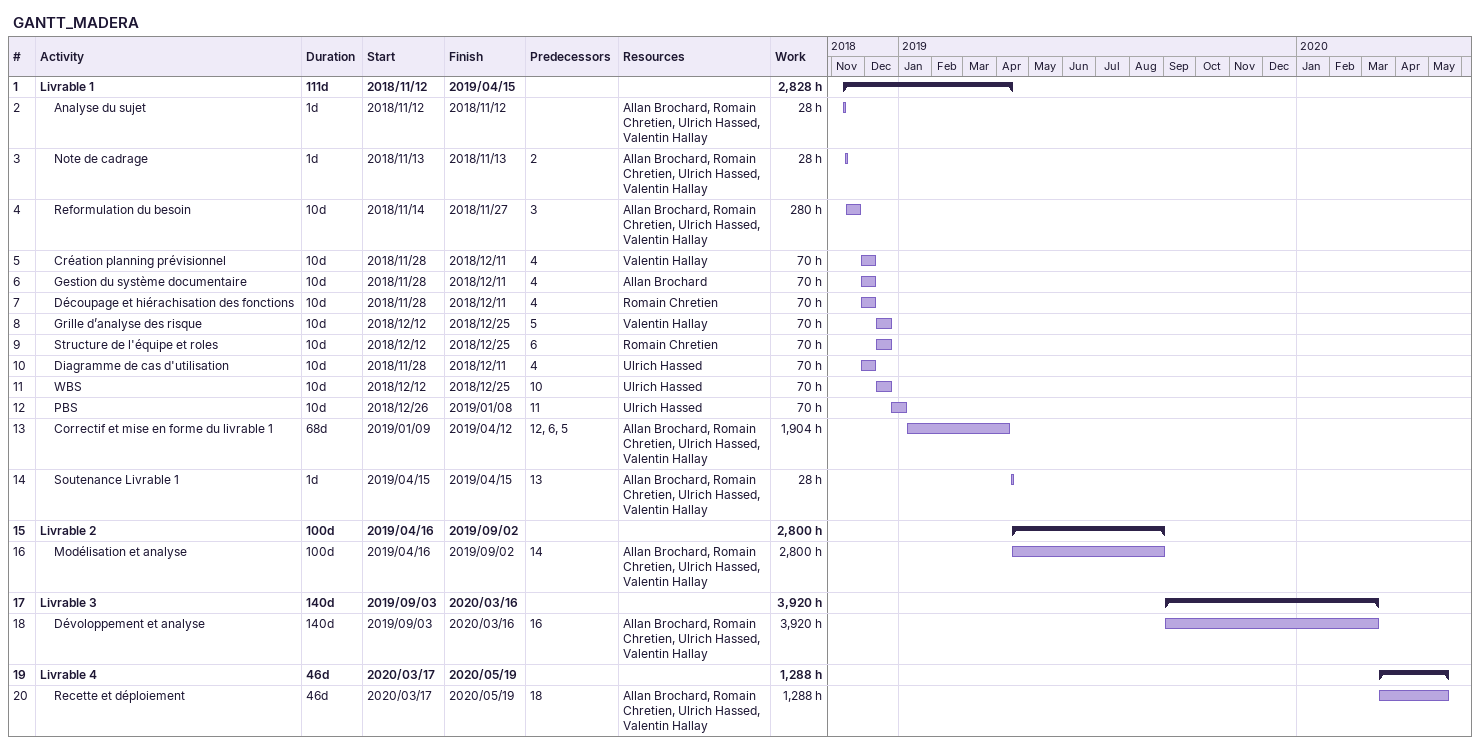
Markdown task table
GANTT_MADERA

| ID | Level | Task | Duration | Start | Finish | Predecessors | Resources | Work (h) |
|---|---|---|---|---|---|---|---|---|
| 1 | 1 | **Livrable 1** | 111d | 2018-11-12 | 2019-04-15 |  |  | 2828 |
| 2 | 2 | Analyse du sujet | 1d | 2018-11-12 | 2018-11-12 |  | Allan Brochard, Romain Chretien, Ulrich Hassed, Valentin Hallay | 28 |
| 3 | 2 | Note de cadrage | 1d | 2018-11-13 | 2018-11-13 | 2 | Allan Brochard, Romain Chretien, Ulrich Hassed, Valentin Hallay | 28 |
| 4 | 2 | Reformulation du besoin | 10d | 2018-11-14 | 2018-11-27 | 3 | Allan Brochard, Romain Chretien, Ulrich Hassed, Valentin Hallay | 280 |
| 5 | 2 | Création planning prévisionnel | 10d | 2018-11-28 | 2018-12-11 | 4 | Valentin Hallay | 70 |
| 6 | 2 | Gestion du système documentaire | 10d | 2018-11-28 | 2018-12-11 | 4 | Allan Brochard | 70 |
| 7 | 2 | Découpage et hiérachisation des fonctions | 10d | 2018-11-28 | 2018-12-11 | 4 | Romain Chretien | 70 |
| 8 | 2 | Grille d’analyse des risque | 10d | 2018-12-12 | 2018-12-25 | 5 | Valentin Hallay | 70 |
| 9 | 2 | Structure de l'équipe et roles | 10d | 2018-12-12 | 2018-12-25 | 6 | Romain Chretien | 70 |
| 10 | 2 | Diagramme de cas d'utilisation | 10d | 2018-11-28 | 2018-12-11 | 4 | Ulrich Hassed | 70 |
| 11 | 2 | WBS | 10d | 2018-12-12 | 2018-12-25 | 10 | Ulrich Hassed | 70 |
| 12 | 2 | PBS | 10d | 2018-12-26 | 2019-01-08 | 11 | Ulrich Hassed | 70 |
| 13 | 2 | Correctif et mise en forme du livrable 1 | 68d | 2019-01-09 | 2019-04-12 | 12, 6, 5 | Allan Brochard, Romain Chretien, Ulrich Hassed, Valentin Hallay | 1904 |
| 14 | 2 | Soutenance Livrable 1 | 1d | 2019-04-15 | 2019-04-15 | 13 | Allan Brochard, Romain Chretien, Ulrich Hassed, Valentin Hallay | 28 |
| 15 | 1 | **Livrable 2** | 100d | 2019-04-16 | 2019-09-02 |  |  | 2800 |
| 16 | 2 | Modélisation et analyse | 100d | 2019-04-16 | 2019-09-02 | 14 | Allan Brochard, Romain Chretien, Ulrich Hassed, Valentin Hallay | 2800 |
| 17 | 1 | **Livrable 3** | 140d | 2019-09-03 | 2020-03-16 |  |  | 3920 |
| 18 | 2 | Dévoloppement et analyse | 140d | 2019-09-03 | 2020-03-16 | 16 | Allan Brochard, Romain Chretien, Ulrich Hassed, Valentin Hallay | 3920 |
| 19 | 1 | **Livrable 4** | 46d | 2020-03-17 | 2020-05-19 |  |  | 1288 |
| 20 | 2 | Recette et déploiement | 46d | 2020-03-17 | 2020-05-19 | 18 | Allan Brochard, Romain Chretien, Ulrich Hassed, Valentin Hallay | 1288 |
